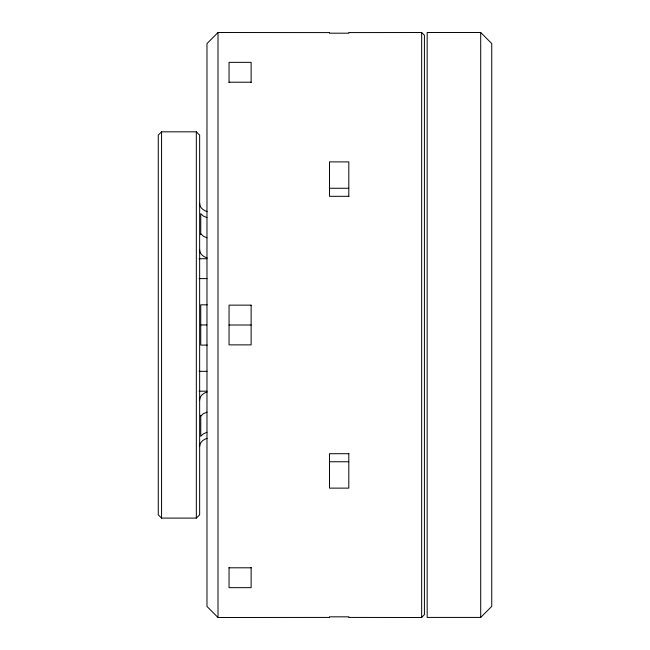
<?xml version="1.0" encoding="UTF-8"?>
<svg xmlns="http://www.w3.org/2000/svg" width="650" height="650" viewBox="0 0 650 650"><rect width="100%" height="100%" fill="white"/><g stroke="black" fill="none" stroke-linecap="round" stroke-linejoin="round"><path stroke-width="0.97" d="M199.648 400.238C199.582 395.98 203.352 393.136 207.058 391.999M199.648 446.599C199.582 442.341 203.352 439.497 207.058 438.352M200.752 416.146L203.271 413.766L206.936 412.132M421.655 617.5L424.418 614.648L424.418 35.262L421.655 32.516L348.806 32.589L348.806 33.191L329.493 33.191L329.493 32.589L218.01 32.516L206.976 43.574L206.976 606.442L218.01 617.5L329.493 617.427L329.493 616.826L348.806 616.826L348.806 617.427L421.655 617.5L421.655 32.516M480.707 617.427L491.741 606.385L491.741 43.534L480.707 32.5L427.172 32.5L427.172 617.427L480.707 617.427L480.707 32.5M161.566 131.828L158.259 135.119L158.259 514.808L161.566 518.099L196.332 518.099L199.648 514.808L199.648 135.119L196.332 131.828L161.566 131.828L161.566 518.099M206.936 432.274L203.271 433.907L200.752 436.296L200.752 415.309M229.052 82.217L251.127 82.217M329.493 188.264L348.806 188.264M348.806 196.308L329.493 196.308L329.493 161.891L348.806 161.891L348.806 196.657M199.022 258.733L206.887 258.733M199.022 278.606L207.058 278.606M207.196 304.817L200.752 304.817L200.752 345.101L207.196 345.101M200.752 324.959L206.773 324.959M229.052 325.008L251.127 325.008M199.022 371.321L207.058 371.321M199.022 391.186L206.887 391.186M348.806 453.708L329.493 453.708L329.493 488.126L348.806 488.126L348.806 453.359M329.493 461.752L348.806 461.752M229.052 567.799L251.127 567.799M206.936 217.644L203.271 216.011L200.752 213.631L200.752 234.609M206.936 237.794L203.271 236.161L200.752 233.773M207.058 211.567C203.352 210.429 199.582 207.586 199.648 203.328M207.058 257.928C203.352 256.783 199.582 253.939 199.648 249.681M251.127 82.599L251.127 62.351L229.052 62.351L229.052 82.599M251.127 567.418L251.127 587.665L229.052 587.665L229.052 567.418M218.01 32.516L218.01 617.5M196.332 131.828L196.332 518.099M251.127 305.142L229.052 305.142L229.052 344.874L251.127 344.874L251.127 305.142"/></g></svg>
